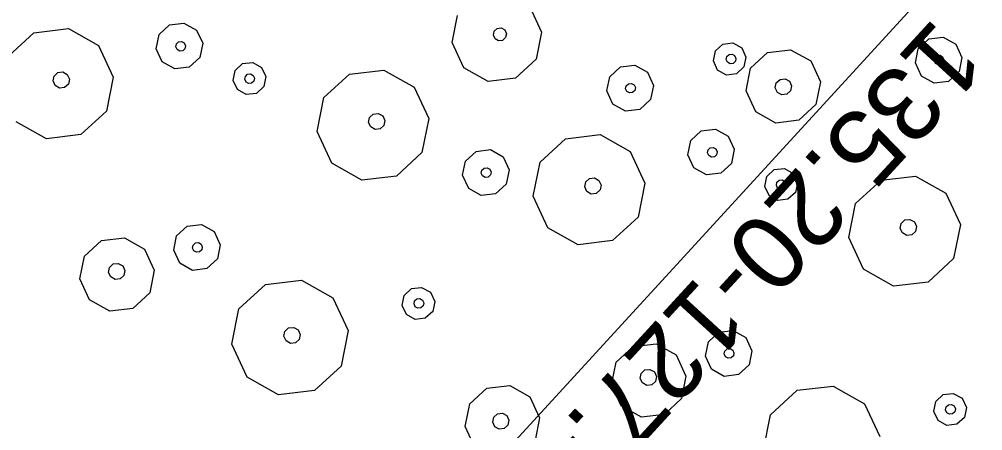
# Model space of a CAD drawing. Header units: metres. Extents: x -2858 to 512, y -1995 to 1252.
# Drawn here: x -925.996 to -922.702, y -890.504 to -889.096 of the extents above; entities that cross this region are included whole.
import ezdxf
from ezdxf.enums import TextEntityAlignment as Align

# ---------------------------------------------------------------- set-up
doc = ezdxf.new("R2010")
doc.units = ezdxf.units.M
doc.layers.add('Calque commun', color=7, linetype='Continuous')
doc.layers.add('Textes', color=7, linetype='Continuous')
doc.styles.add('Arial17', font='arial.ttf', dxfattribs={"height": 0.253354})

# ---------------------------------------------------------------- blocks, each defined once
blk = doc.blocks.new('pattern')
at = {"layer": 'Calque commun', "color": 54, "linetype": 'Continuous', "lineweight": 9}
for p, q in [((71.0742, 106.1668), (71.104, 106.1844)), ((71.104, 106.1844), (71.1385, 106.1812)), ((71.0604, 106.1351), (71.0742, 106.1668)), ((71.1385, 106.1812), (71.1644, 106.1582)), ((71.1644, 106.1582), (71.1719, 106.1245)), ((71.068, 106.1013), (71.0604, 106.1351)), ((71.0982, 106.1322), (71.1023, 106.1418)), ((71.1005, 106.1221), (71.0982, 106.1322)), ((71.1082, 106.1152), (71.1005, 106.1221)), ((71.1023, 106.1418), (71.1113, 106.147)), ((71.1113, 106.147), (71.1216, 106.1461)), ((71.1275, 106.1195), (71.1186, 106.1142)), ((71.1216, 106.1461), (71.1294, 106.1392)), ((71.1317, 106.1291), (71.1275, 106.1195)), ((71.1294, 106.1392), (71.1317, 106.1291)), ((71.1719, 106.1245), (71.1582, 106.0927)), ((71.0939, 106.0784), (71.068, 106.1013)), ((71.1186, 106.1142), (71.1082, 106.1152)), ((71.1582, 106.0927), (71.1283, 106.0751)), ((71.1283, 106.0751), (71.0939, 106.0784)), ((71.2967, 105.8991), (71.3459, 106.0125)), ((71.3236, 105.7784), (71.2967, 105.8991)), ((70.6214, 105.7338), (70.7236, 105.7942)), ((70.7236, 105.7942), (70.8417, 105.7829)), ((70.8417, 105.7829), (70.9307, 105.7044)), ((71.4163, 105.6966), (71.3236, 105.7784)), ((70.5742, 105.625), (70.6214, 105.7338)), ((71.6458, 105.7477), (71.5393, 105.6849)), ((70.9307, 105.7044), (70.9565, 105.5886)), ((71.5393, 105.6849), (71.4163, 105.6966)), ((70.6, 105.5092), (70.5742, 105.625)), ((70.7195, 105.6108), (70.7264, 105.6266)), ((70.7264, 105.6266), (70.7413, 105.6354)), ((70.7413, 105.6354), (70.7585, 105.6338)), ((70.7585, 105.6338), (70.7715, 105.6224)), ((70.7233, 105.5939), (70.7195, 105.6108)), ((70.7362, 105.5824), (70.7233, 105.5939)), ((70.7684, 105.5896), (70.7535, 105.5808)), ((70.7752, 105.6055), (70.7684, 105.5896)), ((70.7715, 105.6224), (70.7752, 105.6055)), ((70.7535, 105.5808), (70.7362, 105.5824)), ((70.9565, 105.5886), (70.9093, 105.4797)), ((70.689, 105.4306), (70.6, 105.5092)), ((71.3986, 105.4456), (71.4183, 105.4909)), ((71.4183, 105.4909), (71.4609, 105.5161)), ((71.4609, 105.5161), (71.5101, 105.5114)), ((71.5101, 105.5114), (71.5472, 105.4787)), ((70.9093, 105.4797), (70.8071, 105.4194)), ((71.5472, 105.4787), (71.5579, 105.4304)), ((70.8071, 105.4194), (70.689, 105.4306)), ((71.4094, 105.3973), (71.3986, 105.4456)), ((71.4608, 105.4405), (71.465, 105.45)), ((71.4631, 105.4303), (71.4608, 105.4405)), ((71.4709, 105.4234), (71.4631, 105.4303)), ((71.465, 105.45), (71.4739, 105.4553)), ((71.4739, 105.4553), (71.4842, 105.4543)), ((71.4901, 105.4277), (71.4812, 105.4225)), ((71.4842, 105.4543), (71.492, 105.4474)), ((71.4943, 105.4373), (71.4901, 105.4277)), ((71.492, 105.4474), (71.4943, 105.4373)), ((71.5579, 105.4304), (71.5382, 105.385)), ((71.4464, 105.3646), (71.4094, 105.3973)), ((71.4812, 105.4225), (71.4709, 105.4234)), ((71.6334, 105.3806), (71.7015, 105.4208)), ((71.7015, 105.4208), (71.7802, 105.4133)), ((71.7802, 105.4133), (71.8395, 105.3609)), ((70.1918, 105.3565), (70.2343, 105.3816)), ((70.2343, 105.3816), (70.2836, 105.3769)), ((70.2836, 105.3769), (70.3206, 105.3442)), ((71.4957, 105.3599), (71.4464, 105.3646)), ((71.5382, 105.385), (71.4957, 105.3599)), ((71.6019, 105.308), (71.6334, 105.3806)), ((71.8395, 105.3609), (71.8567, 105.2837)), ((70.1721, 105.3111), (70.1918, 105.3565)), ((70.3206, 105.3442), (70.3314, 105.296)), ((70.1828, 105.2629), (70.1721, 105.3111)), ((70.2343, 105.306), (70.2384, 105.3155)), ((70.2365, 105.2959), (70.2343, 105.306)), ((70.2443, 105.289), (70.2365, 105.2959)), ((70.2384, 105.3155), (70.2474, 105.3208)), ((70.2474, 105.3208), (70.2577, 105.3198)), ((70.2636, 105.2933), (70.2547, 105.288)), ((70.2577, 105.3198), (70.2655, 105.313)), ((70.2677, 105.3028), (70.2636, 105.2933)), ((70.2655, 105.313), (70.2677, 105.3028)), ((70.3314, 105.296), (70.3117, 105.2506)), ((71.6191, 105.2308), (71.6019, 105.308)), ((71.6949, 105.2906), (71.7018, 105.3065)), ((71.7018, 105.3065), (71.7167, 105.3153)), ((71.7167, 105.3153), (71.7339, 105.3137)), ((71.7339, 105.3137), (71.7469, 105.3022)), ((71.7469, 105.3022), (71.7506, 105.2853)), ((70.2199, 105.2301), (70.1828, 105.2629)), ((70.2547, 105.288), (70.2443, 105.289)), ((71.6986, 105.2737), (71.6949, 105.2906)), ((71.7116, 105.2623), (71.6986, 105.2737)), ((71.7288, 105.2606), (71.7116, 105.2623)), ((71.7437, 105.2694), (71.7288, 105.2606)), ((71.7506, 105.2853), (71.7437, 105.2694)), ((71.8567, 105.2837), (71.8253, 105.2111)), ((70.2691, 105.2254), (70.2199, 105.2301)), ((70.3117, 105.2506), (70.2691, 105.2254)), ((70.8861, 105.2229), (70.9159, 105.2405)), ((70.9159, 105.2405), (70.9503, 105.2372)), ((70.9503, 105.2372), (70.9763, 105.2143)), ((71.6784, 105.1784), (71.6191, 105.2308)), ((70.8723, 105.1912), (70.8861, 105.2229)), ((70.9118, 105.1884), (70.9159, 105.1979)), ((70.9159, 105.1979), (70.9248, 105.2032)), ((70.9248, 105.2032), (70.9352, 105.2022)), ((70.9352, 105.2022), (70.9429, 105.1954)), ((70.9429, 105.1954), (70.9452, 105.1852)), ((70.9763, 105.2143), (70.9838, 105.1805)), ((71.8253, 105.2111), (71.7571, 105.1709)), ((70.8798, 105.1574), (70.8723, 105.1912)), ((70.914, 105.1783), (70.9118, 105.1884)), ((70.9218, 105.1714), (70.914, 105.1783)), ((70.9321, 105.1704), (70.9218, 105.1714)), ((70.9411, 105.1757), (70.9321, 105.1704)), ((70.9452, 105.1852), (70.9411, 105.1757)), ((70.9838, 105.1805), (70.97, 105.1488)), ((71.7571, 105.1709), (71.6784, 105.1784)), ((70.9058, 105.1345), (70.8798, 105.1574)), ((70.9402, 105.1312), (70.9058, 105.1345)), ((70.97, 105.1488), (70.9402, 105.1312)), ((72.0739, 105.103), (72.142, 105.1432)), ((72.0425, 105.0304), (72.0739, 105.103)), ((70.5774, 105.0519), (70.6455, 105.0921)), ((70.6455, 105.0921), (70.7242, 105.0846)), ((70.7242, 105.0846), (70.7835, 105.0322)), ((70.5459, 104.9793), (70.5774, 105.0519)), ((70.7835, 105.0322), (70.8007, 104.955)), ((72.0597, 104.9532), (72.0425, 105.0304)), ((72.1429, 105.0146), (72.1498, 105.0304)), ((72.1498, 105.0304), (72.1647, 105.0392)), ((72.1647, 105.0392), (72.1819, 105.0376)), ((72.1819, 105.0376), (72.1949, 105.0261)), ((70.9451, 104.9862), (70.9877, 105.0114)), ((70.9877, 105.0114), (71.0369, 105.0067)), ((71.0369, 105.0067), (71.0739, 104.974)), ((72.1466, 104.9977), (72.1429, 105.0146)), ((72.1596, 104.9862), (72.1466, 104.9977)), ((72.1986, 105.0093), (72.1917, 104.9934)), ((72.1949, 105.0261), (72.1986, 105.0093)), ((72.2973, 105.0061), (72.2658, 104.9336)), ((70.5631, 104.9021), (70.5459, 104.9793)), ((70.6461, 104.9716), (70.653, 104.9875)), ((70.6499, 104.9547), (70.6461, 104.9716)), ((70.653, 104.9875), (70.6679, 104.9963)), ((70.6679, 104.9963), (70.6851, 104.9946)), ((70.6851, 104.9946), (70.6981, 104.9832)), ((70.7019, 104.9663), (70.695, 104.9504)), ((70.6981, 104.9832), (70.7019, 104.9663)), ((70.9254, 104.9409), (70.9451, 104.9862)), ((71.0739, 104.974), (71.0847, 104.9257)), ((72.1768, 104.9846), (72.1596, 104.9862)), ((72.1917, 104.9934), (72.1768, 104.9846)), ((70.6628, 104.9433), (70.6499, 104.9547)), ((70.6801, 104.9416), (70.6628, 104.9433)), ((70.695, 104.9504), (70.6801, 104.9416)), ((70.8007, 104.955), (70.7693, 104.8824)), ((70.9362, 104.8926), (70.9254, 104.9409)), ((70.9863, 104.9387), (70.9904, 104.9482)), ((70.9886, 104.9285), (70.9863, 104.9387)), ((70.9904, 104.9482), (70.9994, 104.9535)), ((70.9994, 104.9535), (71.0097, 104.9525)), ((71.0097, 104.9525), (71.0175, 104.9456)), ((71.0198, 104.9355), (71.0156, 104.926)), ((71.0175, 104.9456), (71.0198, 104.9355)), ((72.119, 104.9008), (72.0597, 104.9532)), ((72.2658, 104.9336), (72.1977, 104.8933)), ((70.6224, 104.8497), (70.5631, 104.9021)), ((70.9964, 104.9217), (70.9886, 104.9285)), ((71.0067, 104.9207), (70.9964, 104.9217)), ((71.0156, 104.926), (71.0067, 104.9207)), ((71.0847, 104.9257), (71.065, 104.8803)), ((72.1977, 104.8933), (72.119, 104.9008)), ((70.7693, 104.8824), (70.7011, 104.8422)), ((70.9732, 104.8599), (70.9362, 104.8926)), ((71.065, 104.8803), (71.0224, 104.8552)), ((71.2355, 104.8354), (71.3376, 104.8958)), ((71.3376, 104.8958), (71.4558, 104.8845)), ((71.4558, 104.8845), (71.5447, 104.806)), ((70.7011, 104.8422), (70.6224, 104.8497)), ((71.0224, 104.8552), (70.9732, 104.8599)), ((71.1883, 104.7266), (71.2355, 104.8354)), ((70.6699, 104.7736), (70.6837, 104.8054)), ((70.6837, 104.8054), (70.7135, 104.823)), ((70.7135, 104.823), (70.7479, 104.8197)), ((70.7479, 104.8197), (70.7739, 104.7968)), ((71.5447, 104.806), (71.5705, 104.6901)), ((70.6774, 104.7399), (70.6699, 104.7736)), ((70.7056, 104.7733), (70.7097, 104.7828)), ((70.7078, 104.7631), (70.7056, 104.7733)), ((70.7097, 104.7828), (70.7186, 104.7881)), ((70.7186, 104.7881), (70.729, 104.7871)), ((70.729, 104.7871), (70.7368, 104.7802)), ((70.739, 104.7701), (70.7349, 104.7606)), ((70.7368, 104.7802), (70.739, 104.7701)), ((70.7739, 104.7968), (70.7814, 104.763)), ((70.7034, 104.717), (70.6774, 104.7399)), ((70.7156, 104.7563), (70.7078, 104.7631)), ((70.7259, 104.7553), (70.7156, 104.7563)), ((70.7349, 104.7606), (70.7259, 104.7553)), ((70.7814, 104.763), (70.7676, 104.7313)), ((71.3404, 104.7282), (71.3553, 104.737)), ((71.3553, 104.737), (71.3726, 104.7354)), ((71.3726, 104.7354), (71.3855, 104.7239)), ((70.7378, 104.7137), (70.7034, 104.717)), ((70.7676, 104.7313), (70.7378, 104.7137)), ((71.2141, 104.6107), (71.1883, 104.7266)), ((71.3335, 104.7124), (71.3404, 104.7282)), ((71.3373, 104.6955), (71.3335, 104.7124)), ((71.3893, 104.707), (71.3824, 104.6912)), ((71.3855, 104.7239), (71.3893, 104.707)), ((71.3503, 104.684), (71.3373, 104.6955)), ((71.3675, 104.6824), (71.3503, 104.684)), ((71.3824, 104.6912), (71.3675, 104.6824)), ((71.5705, 104.6901), (71.5233, 104.5813)), ((70.9473, 104.589), (70.967, 104.6344)), ((70.967, 104.6344), (71.0096, 104.6595)), ((71.0096, 104.6595), (71.0588, 104.6548)), ((71.0588, 104.6548), (71.0959, 104.6221)), ((71.0959, 104.6221), (71.1066, 104.5738)), ((71.303, 104.5322), (71.2141, 104.6107)), ((70.9581, 104.5408), (70.9473, 104.589)), ((71.0095, 104.5839), (71.0137, 104.5934)), ((71.0118, 104.5738), (71.0095, 104.5839)), ((71.0196, 104.5669), (71.0118, 104.5738)), ((71.0137, 104.5934), (71.0226, 104.5987)), ((71.0226, 104.5987), (71.0329, 104.5977)), ((71.0388, 104.5712), (71.0299, 104.5659)), ((71.0329, 104.5977), (71.0407, 104.5909)), ((71.043, 104.5807), (71.0388, 104.5712)), ((71.0407, 104.5909), (71.043, 104.5807)), ((71.1066, 104.5738), (71.0869, 104.5285)), ((71.5233, 104.5813), (71.4211, 104.521)), ((72.0029, 104.5387), (72.0167, 104.5705)), ((72.0167, 104.5705), (72.0465, 104.5881)), ((72.0465, 104.5881), (72.081, 104.5848)), ((72.081, 104.5848), (72.1069, 104.5619)), ((70.9952, 104.508), (70.9581, 104.5408)), ((71.0299, 104.5659), (71.0196, 104.5669)), ((72.0105, 104.5049), (72.0029, 104.5387)), ((72.0407, 104.5359), (72.0448, 104.5454)), ((72.043, 104.5257), (72.0407, 104.5359)), ((72.0448, 104.5454), (72.0538, 104.5507)), ((72.0538, 104.5507), (72.0641, 104.5497)), ((72.0641, 104.5497), (72.0719, 104.5428)), ((72.0719, 104.5428), (72.0742, 104.5327)), ((72.1069, 104.5619), (72.1144, 104.5281)), ((71.0444, 104.5033), (70.9952, 104.508)), ((71.0869, 104.5285), (71.0444, 104.5033)), ((71.4211, 104.521), (71.303, 104.5322)), ((72.0364, 104.482), (72.0105, 104.5049)), ((72.0507, 104.5189), (72.043, 104.5257)), ((72.0611, 104.5179), (72.0507, 104.5189)), ((72.07, 104.5232), (72.0611, 104.5179)), ((72.0742, 104.5327), (72.07, 104.5232)), ((72.1144, 104.5281), (72.1007, 104.4964)), ((71.5113, 104.4594), (71.5539, 104.4846)), ((71.5539, 104.4846), (71.6031, 104.4799)), ((71.6031, 104.4799), (71.6402, 104.4471)), ((72.0709, 104.4788), (72.0364, 104.482)), ((72.1007, 104.4964), (72.0709, 104.4788)), ((72.2884, 104.4161), (72.3948, 104.479)), ((72.3948, 104.479), (72.5179, 104.4673)), ((71.4917, 104.4141), (71.5113, 104.4594)), ((71.6402, 104.4471), (71.6509, 104.3989)), ((72.5179, 104.4673), (72.6105, 104.3854)), ((71.5024, 104.3658), (71.4917, 104.4141)), ((71.5538, 104.4089), (71.558, 104.4185)), ((71.5561, 104.3988), (71.5538, 104.4089)), ((71.558, 104.4185), (71.5669, 104.4237)), ((71.5669, 104.4237), (71.5773, 104.4228)), ((71.5773, 104.4228), (71.585, 104.4159)), ((71.5873, 104.4057), (71.5832, 104.3962)), ((71.585, 104.4159), (71.5873, 104.4057)), ((72.2392, 104.3027), (72.2884, 104.4161)), ((71.5639, 104.3919), (71.5561, 104.3988)), ((71.5742, 104.3909), (71.5639, 104.3919)), ((71.5832, 104.3962), (71.5742, 104.3909)), ((71.6509, 104.3989), (71.6313, 104.3535)), ((72.6105, 104.3854), (72.6374, 104.2648)), ((71.5395, 104.3331), (71.5024, 104.3658)), ((71.6313, 104.3535), (71.5887, 104.3284)), ((71.5887, 104.3284), (71.5395, 104.3331)), ((72.4073, 104.3029), (72.4222, 104.3117)), ((72.4222, 104.3117), (72.4395, 104.31)), ((72.4395, 104.31), (72.4524, 104.2986)), ((71.0864, 104.2274), (71.1681, 104.2757)), ((71.1681, 104.2757), (71.2626, 104.2667)), ((72.2661, 104.1821), (72.2392, 104.3027)), ((72.4004, 104.287), (72.4073, 104.3029)), ((72.4042, 104.2701), (72.4004, 104.287)), ((72.4562, 104.2817), (72.4493, 104.2658)), ((72.4524, 104.2986), (72.4562, 104.2817)), ((71.2626, 104.2667), (71.3338, 104.2039)), ((72.4172, 104.2587), (72.4042, 104.2701)), ((72.4344, 104.257), (72.4172, 104.2587)), ((72.4493, 104.2658), (72.4344, 104.257)), ((72.6374, 104.2648), (72.5883, 104.1514)), ((71.0486, 104.1403), (71.0864, 104.2274)), ((71.3338, 104.2039), (71.3544, 104.1112)), ((71.5639, 104.1375), (71.6661, 104.1978)), ((71.6661, 104.1978), (71.7842, 104.1866)), ((71.7842, 104.1866), (71.8732, 104.108)), ((72.3588, 104.1003), (72.2661, 104.1821)), ((71.1648, 104.129), (71.1704, 104.1417)), ((71.1704, 104.1417), (71.1823, 104.1487)), ((71.1823, 104.1487), (71.1961, 104.1474)), ((71.1961, 104.1474), (71.2064, 104.1382)), ((72.5883, 104.1514), (72.4818, 104.0885)), ((71.1679, 104.1154), (71.1648, 104.129)), ((71.1782, 104.1063), (71.1679, 104.1154)), ((71.2039, 104.112), (71.192, 104.105)), ((71.2094, 104.1247), (71.2039, 104.112)), ((71.2064, 104.1382), (71.2094, 104.1247)), ((71.3544, 104.1112), (71.3167, 104.0241)), ((71.5167, 104.0286), (71.5639, 104.1375)), ((71.8732, 104.108), (71.899, 103.9922)), ((71.192, 104.105), (71.1782, 104.1063)), ((72.4818, 104.0885), (72.3588, 104.1003)), ((71.3167, 104.0241), (71.2349, 103.9758)), ((71.5425, 103.9128), (71.5167, 104.0286)), ((71.662, 104.0144), (71.6689, 104.0303)), ((71.6658, 103.9975), (71.662, 104.0144)), ((71.6689, 104.0303), (71.6838, 104.0391)), ((71.6838, 104.0391), (71.701, 104.0374)), ((71.701, 104.0374), (71.714, 104.026)), ((71.7177, 104.0091), (71.7109, 103.9932)), ((71.714, 104.026), (71.7177, 104.0091)), ((71.6787, 103.9861), (71.6658, 103.9975)), ((71.696, 103.9844), (71.6787, 103.9861)), ((71.7109, 103.9932), (71.696, 103.9844)), ((71.899, 103.9922), (71.8518, 103.8833)), ((71.6315, 103.8343), (71.5425, 103.9128)), ((72.3608, 103.8946), (72.4034, 103.9197)), ((72.4034, 103.9197), (72.4526, 103.915)), ((72.4526, 103.915), (72.4897, 103.8823)), ((71.8518, 103.8833), (71.7496, 103.823)), ((72.3411, 103.8492), (72.3608, 103.8946)), ((72.4897, 103.8823), (72.5004, 103.834)), ((72.3519, 103.8009), (72.3411, 103.8492)), ((72.4033, 103.8441), (72.4074, 103.8536)), ((72.4056, 103.834), (72.4033, 103.8441)), ((72.4074, 103.8536), (72.4164, 103.8589)), ((72.4164, 103.8589), (72.4267, 103.8579)), ((72.4267, 103.8579), (72.4345, 103.851)), ((72.4345, 103.851), (72.4368, 103.8409)), ((71.7496, 103.823), (71.6315, 103.8343)), ((72.4134, 103.8271), (72.4056, 103.834)), ((72.4237, 103.8261), (72.4134, 103.8271)), ((72.4326, 103.8314), (72.4237, 103.8261)), ((72.4368, 103.8409), (72.4326, 103.8314)), ((72.5004, 103.834), (72.4807, 103.7887)), ((72.5759, 103.7842), (72.644, 103.8244)), ((72.644, 103.8244), (72.7227, 103.8169)), ((72.7227, 103.8169), (72.782, 103.7646)), ((72.3889, 103.7682), (72.3519, 103.8009)), ((72.4807, 103.7887), (72.4382, 103.7635)), ((72.5444, 103.7116), (72.5759, 103.7842)), ((72.4382, 103.7635), (72.3889, 103.7682)), ((72.782, 103.7646), (72.7992, 103.6874)), ((72.6443, 103.7101), (72.6592, 103.7189)), ((72.6592, 103.7189), (72.6764, 103.7173)), ((72.6764, 103.7173), (72.6894, 103.7058)), ((72.5616, 103.6344), (72.5444, 103.7116)), ((72.6374, 103.6943), (72.6443, 103.7101)), ((72.6411, 103.6774), (72.6374, 103.6943)), ((72.6931, 103.6889), (72.6862, 103.6731)), ((72.6894, 103.7058), (72.6931, 103.6889)), ((72.7992, 103.6874), (72.7678, 103.6148)), ((72.6541, 103.6659), (72.6411, 103.6774)), ((72.6713, 103.6643), (72.6541, 103.6659)), ((72.6862, 103.6731), (72.6713, 103.6643)), ((71.8148, 103.5948), (71.8286, 103.6266)), ((71.8286, 103.6266), (71.8584, 103.6441)), ((71.8584, 103.6441), (71.8928, 103.6409)), ((71.8928, 103.6409), (71.9188, 103.618)), ((71.9188, 103.618), (71.9263, 103.5842)), ((72.6209, 103.5821), (72.5616, 103.6344)), ((72.7678, 103.6148), (72.6996, 103.5746)), ((71.8223, 103.561), (71.8148, 103.5948)), ((71.8543, 103.592), (71.8584, 103.6016)), ((71.8565, 103.5819), (71.8543, 103.592)), ((71.8643, 103.575), (71.8565, 103.5819)), ((71.8584, 103.6016), (71.8673, 103.6069)), ((71.8673, 103.6069), (71.8777, 103.6059)), ((71.8777, 103.6059), (71.8854, 103.599)), ((71.8877, 103.5889), (71.8836, 103.5793)), ((71.8854, 103.599), (71.8877, 103.5889)), ((71.9263, 103.5842), (71.9125, 103.5524)), ((72.6996, 103.5746), (72.6209, 103.5821)), ((71.8483, 103.5381), (71.8223, 103.561)), ((71.8746, 103.5741), (71.8643, 103.575)), ((71.8836, 103.5793), (71.8746, 103.5741)), ((71.9125, 103.5524), (71.8827, 103.5348)), ((71.8827, 103.5348), (71.8483, 103.5381)), ((71.8679, 103.3445), (71.8876, 103.3899)), ((71.8876, 103.3899), (71.9302, 103.415)), ((71.9302, 103.415), (71.9794, 103.4103)), ((71.9794, 103.4103), (72.0164, 103.3776)), ((71.9288, 103.3423), (71.9329, 103.3518)), ((71.9329, 103.3518), (71.9419, 103.3571)), ((71.9419, 103.3571), (71.9522, 103.3561)), ((71.9522, 103.3561), (71.96, 103.3493)), ((71.96, 103.3493), (71.9623, 103.3391)), ((72.0164, 103.3776), (72.0272, 103.3293)), ((71.8787, 103.2962), (71.8679, 103.3445)), ((71.9311, 103.3322), (71.9288, 103.3423)), ((71.9389, 103.3253), (71.9311, 103.3322)), ((71.9492, 103.3243), (71.9389, 103.3253)), ((71.9581, 103.3296), (71.9492, 103.3243)), ((71.9623, 103.3391), (71.9581, 103.3296)), ((72.0272, 103.3293), (72.0075, 103.284)), ((71.9157, 103.2635), (71.8787, 103.2962)), ((72.0075, 103.284), (71.9649, 103.2588)), ((72.178, 103.2391), (72.2801, 103.2994)), ((72.2801, 103.2994), (72.3983, 103.2882)), ((72.3983, 103.2882), (72.4872, 103.2096)), ((71.9649, 103.2588), (71.9157, 103.2635)), ((72.1308, 103.1302), (72.178, 103.2391)), ((72.4872, 103.2096), (72.513, 103.0938)), ((72.1566, 103.0144), (72.1308, 103.1302)), ((72.276, 103.116), (72.2829, 103.1319)), ((72.2829, 103.1319), (72.2978, 103.1407)), ((72.2978, 103.1407), (72.3151, 103.139)), ((72.3151, 103.139), (72.328, 103.1276)), ((72.328, 103.1276), (72.3318, 103.1107)), ((72.2798, 103.0991), (72.276, 103.116)), ((72.2928, 103.0877), (72.2798, 103.0991)), ((72.31, 103.086), (72.2928, 103.0877)), ((72.3249, 103.0948), (72.31, 103.086)), ((72.3318, 103.1107), (72.3249, 103.0948)), ((72.2455, 102.9358), (72.1566, 103.0144)), ((72.3636, 102.9246), (72.2455, 102.9358))]:
    blk.add_line(p, q, dxfattribs=at)
at = {"layer": 'Calque commun', "color": 7, "linetype": 'Continuous', "lineweight": 9}
mesh = blk.add_polyface(dxfattribs=at)
corners = [(70.8497, 113.5412), (53.8349, 19.1692), (74.7282, 106.3237), (76.0435, 113.5984), (74.769, 106.1763), (58.8077, 18.2701), (114.1703, 105.207), (114.1703, 98.5387)]
mesh.append_faces([[corners[k] for k in face] for face in [(3, 4, 6)]], dxfattribs={"vtx0": -1, "vtx1": -1, "color": 7})
mesh.append_faces([[corners[k] for k in face] for face in [(3, 2, 4)]], dxfattribs={"vtx0": -1, "vtx2": -1, "color": 7})
mesh.append_faces([[corners[k] for k in face] for face in [(5, 2, 1)]], dxfattribs={"vtx1": -1, "color": 7})
mesh.append_faces([[corners[k] for k in face] for face in [(0, 1, 2), (3, 0, 2)]], dxfattribs={"vtx1": -1, "vtx2": -1, "color": 7})
mesh.append_faces([[corners[k] for k in face] for face in [(4, 7, 6)]], dxfattribs={"vtx2": -1, "color": 7})

msp = doc.modelspace()

# ---------------------------------------------------------------- linework, layer by layer
at = {"layer": 'Calque commun', "color": 7, "linetype": 'Continuous', "lineweight": 9}
msp.add_line((-922.9203, -889.0326), (-928.1016, -894.6858), dxfattribs=at)

# ---------------------------------------------------------------- block references
at = {"layer": 'Calque commun', "color": 0, "linetype": 'ByBlock', "lineweight": -2, "rotation": 228.1617603435354}
msp.add_blockref('pattern', (-954.4467, -766.6559), dxfattribs=at)

# ---------------------------------------------------------------- texts
at = {"layer": 'Textes', "color": 5, "linetype": 'ByBlock', "lineweight": -2, "style": 'Arial17'}
msp.add_text('135.20-127.45=7.75  7.75:2=3.87  3.87<3.94', height=0.253354, rotation=227.4934, dxfattribs=at).set_placement((-922.9203, -889.0326), align=Align.BOTTOM_LEFT)

doc.saveas('drawing.dxf')
